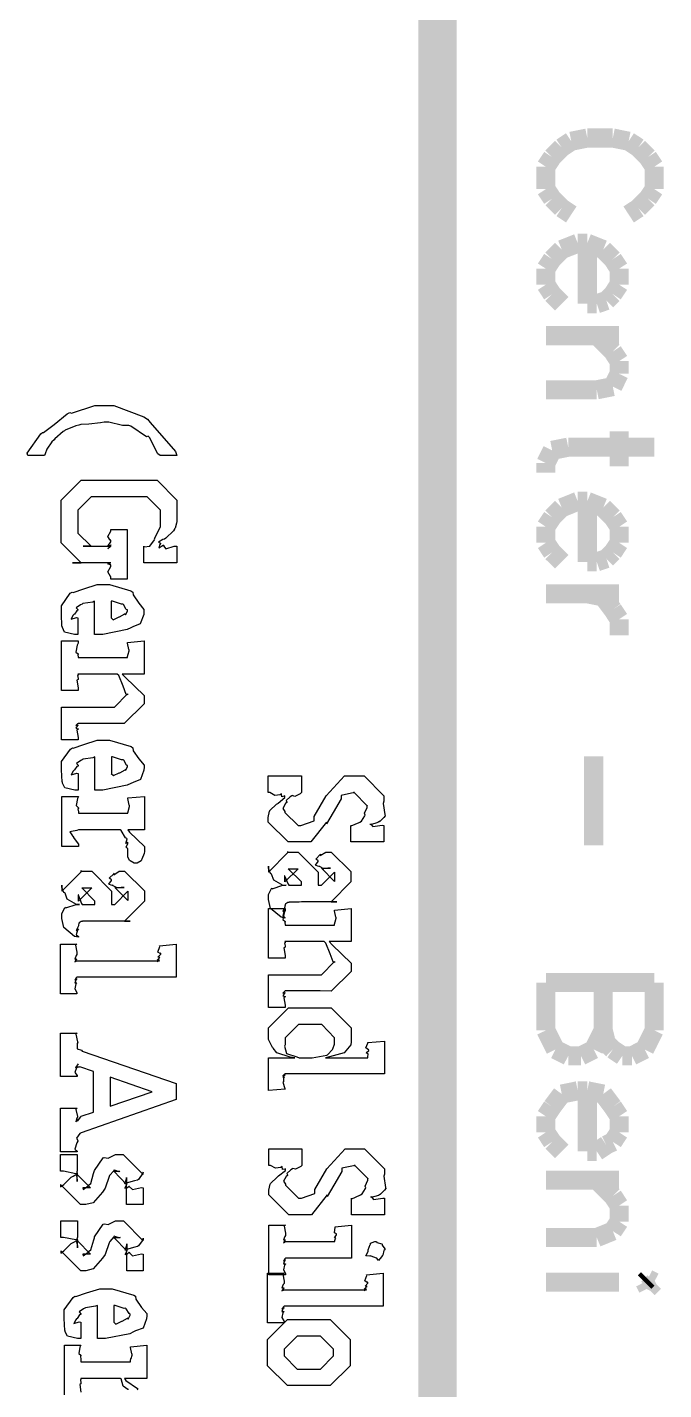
# Model space of a CAD drawing. Extents: x 0.1 to 11.6, y 0.3 to 16.2.
# Drawn here: x 1.147 to 1.48, y 1.59 to 2.303 of the extents above; entities that cross this region are included whole.
import ezdxf

# ---------------------------------------------------------------- set-up
doc = ezdxf.new("R2010")
doc.units = 0
doc.layers.get('0').update_dxf_attribs({"linetype": 'CONTINUOUS'})

msp = doc.modelspace()

# ---------------------------------------------------------------- linework, layer by layer
at = {"color": 0}
for points, const_width in [([(1.36165, 0.531685), (1.36165, 4.18001)], 0.02), ([(1.42665, 2.24001), (1.42165, 2.23497)], 0.01), ([(1.43164, 2.24333), (1.42665, 2.24001)], 0.01), ([(1.44, 2.24501), (1.43164, 2.24333)], 0.01), ([(1.45335, 2.24501), (1.44, 2.24501)], 0.01), ([(1.46164, 2.24333), (1.45335, 2.24501)], 0.01), ([(1.46669, 2.24001), (1.46164, 2.24333)], 0.01), ([(1.47168, 2.23497), (1.46669, 2.24001)], 0.01), ([(1.42165, 2.23497), (1.41835, 2.22999)], 0.01), ([(1.47499, 2.22999), (1.47168, 2.23497)], 0.01), ([(1.41835, 2.22999), (1.41835, 2.21832)], 0.01), ([(1.47499, 2.21832), (1.47499, 2.22999)], 0.01), ([(1.41835, 2.21832), (1.42165, 2.21332)], 0.01), ([(1.42165, 2.21332), (1.42665, 2.20833)], 0.01), ([(1.46669, 2.20833), (1.47168, 2.21332)], 0.01), ([(1.47168, 2.21332), (1.47499, 2.21832)], 0.01), ([(1.42665, 2.20833), (1.43164, 2.20503)], 0.01), ([(1.46164, 2.20503), (1.46669, 2.20833)], 0.01), ([(1.435, 2.19), (1.42665, 2.18668)], 0.01), ([(1.44, 2.19), (1.435, 2.19)], 0.01), ([(1.44, 2.19), (1.44, 2.15831)], 0.01), ([(1.44835, 2.18668), (1.44, 2.19)], 0.01), ([(1.42665, 2.18668), (1.42165, 2.18164)], 0.01), ([(1.45335, 2.18164), (1.44835, 2.18668)], 0.01), ([(1.42165, 2.18164), (1.41835, 2.17665)], 0.01), ([(1.41835, 2.17665), (1.41835, 2.16835)], 0.01), ([(1.45665, 2.17665), (1.45335, 2.18164)], 0.01), ([(1.45665, 2.16835), (1.45665, 2.17665)], 0.01), ([(1.41835, 2.16835), (1.42165, 2.16336)], 0.01), ([(1.42165, 2.16336), (1.42665, 2.15831)], 0.01), ([(1.44997, 2.16), (1.45335, 2.16336)], 0.01), ([(1.45335, 2.16336), (1.45665, 2.16835)], 0.01), ([(1.44, 2.15831), (1.44499, 2.15831)], 0.01), ([(1.44499, 2.15831), (1.44997, 2.16)], 0.01), ([(1.41835, 2.14165), (1.45665, 2.14165)], 0.01), ([(1.44499, 2.14165), (1.45335, 2.13336)], 0.01), ([(1.45335, 2.13336), (1.45665, 2.12831)], 0.01), ([(1.45665, 2.12831), (1.45665, 2.12169)], 0.01), ([(1.45665, 2.12169), (1.45335, 2.11501)], 0.01), ([(1.44499, 2.11333), (1.41835, 2.11333)], 0.01), ([(1.45335, 2.11501), (1.44499, 2.11333)], 0.01), ([(1.45665, 2.09169), (1.45665, 2.07335)], 0.01), ([(1.43001, 2.08333), (1.42165, 2.08165)], 0.01), ([(1.47499, 2.08333), (1.43001, 2.08333)], 0.01), ([(1.42165, 2.08165), (1.41835, 2.07497)], 0.01), ([(1.41835, 2.07497), (1.41835, 2.06999)], 0.01), ([(1.435, 2.05501), (1.42665, 2.05165)], 0.01), ([(1.44, 2.05501), (1.435, 2.05501)], 0.01), ([(1.44, 2.05501), (1.44, 2.02333)], 0.01), ([(1.44835, 2.05165), (1.44, 2.05501)], 0.01), ([(1.42665, 2.05165), (1.42165, 2.04665)], 0.01), ([(1.45335, 2.04665), (1.44835, 2.05165)], 0.01), ([(1.42165, 2.04665), (1.41835, 2.04167)], 0.01), ([(1.41835, 2.04167), (1.41835, 2.03331)], 0.01), ([(1.45665, 2.04167), (1.45335, 2.04665)], 0.01), ([(1.45665, 2.03331), (1.45665, 2.04167)], 0.01), ([(1.41835, 2.03331), (1.42165, 2.02832)], 0.01), ([(1.45335, 2.02832), (1.45665, 2.03331)], 0.01), ([(1.42165, 2.02832), (1.42665, 2.02333)], 0.01), ([(1.44997, 2.02501), (1.45335, 2.02832)], 0.01), ([(1.44, 2.02333), (1.44499, 2.02333)], 0.01), ([(1.44499, 2.02333), (1.44997, 2.02501)], 0.01), ([(1.41835, 2.00667), (1.45665, 2.00667)], 0.01), ([(1.44, 2.00667), (1.44835, 2.00499)], 0.01), ([(1.44835, 2.00499), (1.45335, 1.99832)], 0.01), ([(1.45335, 1.99832), (1.45665, 1.99333)], 0.01), ([(1.45665, 1.99333), (1.45665, 1.98497)], 0.01), ([(1.44336, 1.92165), (1.44336, 1.875)], 0.01), ([(1.41835, 1.80333), (1.47499, 1.80333)], 0.01), ([(1.41835, 1.77832), (1.41835, 1.80333)], 0.01), ([(1.44835, 1.80333), (1.44835, 1.77832)], 0.01), ([(1.47499, 1.80333), (1.47499, 1.77832)], 0.01), ([(1.42165, 1.77165), (1.41835, 1.77832)], 0.01), ([(1.44835, 1.77832), (1.44499, 1.77165)], 0.01), ([(1.44997, 1.77165), (1.44835, 1.77832)], 0.01), ([(1.47499, 1.77832), (1.47168, 1.77165)], 0.01), ([(1.42333, 1.76833), (1.42165, 1.77165)], 0.01), ([(1.44499, 1.77165), (1.44336, 1.76833)], 0.01), ([(1.45335, 1.76833), (1.44997, 1.77165)], 0.01), ([(1.47168, 1.77165), (1.47, 1.76833)], 0.01), ([(1.43001, 1.76497), (1.42333, 1.76833)], 0.01), ([(1.43668, 1.76497), (1.43001, 1.76497)], 0.01), ([(1.44336, 1.76833), (1.43668, 1.76497)], 0.01), ([(1.45833, 1.76497), (1.45335, 1.76833)], 0.01), ([(1.46332, 1.76497), (1.45833, 1.76497)], 0.01), ([(1.47, 1.76833), (1.46332, 1.76497)], 0.01), ([(1.42665, 1.74501), (1.42165, 1.73833)], 0.01), ([(1.435, 1.74669), (1.42665, 1.74501)], 0.01), ([(1.44, 1.74669), (1.435, 1.74669)], 0.01), ([(1.44, 1.74669), (1.44, 1.715)], 0.01), ([(1.44835, 1.74501), (1.44, 1.74669)], 0.01), ([(1.45335, 1.73833), (1.44835, 1.74501)], 0.01), ([(1.42165, 1.73833), (1.41835, 1.73335)], 0.01), ([(1.45665, 1.73335), (1.45335, 1.73833)], 0.01), ([(1.41835, 1.73335), (1.41835, 1.72499)], 0.01), ([(1.45665, 1.72499), (1.45665, 1.73335)], 0.01), ([(1.41835, 1.72499), (1.42165, 1.72)], 0.01), ([(1.42165, 1.72), (1.42665, 1.715)], 0.01), ([(1.44997, 1.71832), (1.45335, 1.72)], 0.01), ([(1.45335, 1.72), (1.45665, 1.72499)], 0.01), ([(1.44, 1.715), (1.44499, 1.715)], 0.01), ([(1.44499, 1.715), (1.44997, 1.71832)], 0.01), ([(1.41835, 1.69997), (1.45665, 1.69997)], 0.01), ([(1.44499, 1.69997), (1.45335, 1.69168)], 0.01), ([(1.45335, 1.69168), (1.45665, 1.68668)], 0.01), ([(1.45665, 1.68668), (1.45665, 1.67833)], 0.01), ([(1.45665, 1.67833), (1.45335, 1.67333)], 0.01), ([(1.44499, 1.66997), (1.41835, 1.66997)], 0.01), ([(1.45335, 1.67333), (1.44499, 1.66997)], 0.01), ([(1.47168, 1.64833), (1.47, 1.64665)], 0.01), ([(1.47499, 1.64665), (1.47168, 1.64833)], 0.01), ([(1.45665, 1.64665), (1.41835, 1.64665)], 0.01), ([(1.47, 1.64665), (1.47168, 1.64333)], 0.01), ([(1.47168, 1.64333), (1.47499, 1.64665)], 0.01)]:
    msp.add_lwpolyline(points, dxfattribs=dict(at, const_width=const_width))
for points in [[(1.15614, 2.07904), (1.14746, 2.07904), (1.14714, 2.08014), (1.1543, 2.09022), (1.15506, 2.09099), (1.15571, 2.09099), (1.16113, 2.09526), (1.16797, 2.10081), (1.16938, 2.1014), (1.17036, 2.10118), (1.18245, 2.10508), (1.18652, 2.10508), (1.19238, 2.10508), (1.20817, 2.09912), (1.20996, 2.09793), (1.21148, 2.09619), (1.22461, 2.081), (1.22537, 2.07904), (1.21669, 2.07904), (1.21544, 2.07992), (1.21105, 2.08838), (1.2104, 2.08903), (1.20942, 2.08871), (1.20123, 2.09435), (1.2002, 2.09467), (1.19699, 2.09467), (1.18978, 2.0964), (1.18739, 2.0964), (1.18544, 2.09597), (1.17931, 2.09543), (1.17513, 2.09517), (1.17415, 2.09489), (1.17258, 2.0944), (1.16699, 2.09218), (1.16656, 2.09185), (1.16591, 2.09153), (1.16157, 2.08763), (1.16113, 2.08708), (1.16005, 2.08604), (1.15733, 2.08236), (1.15652, 2.07986), (1.15614, 2.07904)], [(1.22542, 2.02289), (1.20806, 2.02289), (1.20806, 2.03157), (1.20828, 2.03125), (1.21126, 2.03162), (1.2136, 2.03489), (1.21392, 2.03526), (1.21376, 2.03564), (1.21674, 2.04172), (1.21674, 2.04372), (1.21674, 2.05046), (1.2098, 2.0574), (1.19591, 2.0574), (1.1805, 2.0574), (1.17356, 2.05046), (1.17356, 2.04047), (1.17356, 2.03831), (1.1805, 2.03157), (1.17638, 2.03157), (1.19092, 2.03157), (1.19054, 2.03125), (1.18934, 2.03022), (1.19092, 2.03174), (1.19092, 2.03222), (1.19059, 2.03196), (1.18934, 2.03157), (1.19092, 2.03385), (1.19092, 2.03461), (1.19043, 2.03467), (1.18934, 2.03662), (1.19092, 2.03939), (1.19092, 2.04025), (1.19938, 2.04025), (1.19938, 2.01421), (1.19092, 2.01421), (1.19092, 2.01574), (1.19059, 2.01574), (1.18934, 2.01817), (1.19092, 2.02094), (1.19092, 2.02181), (1.19054, 2.02181), (1.18934, 2.02235), (1.19092, 2.02289), (1.19092, 2.02289), (1.17074, 2.02289), (1.17529, 2.02289), (1.16488, 2.03331), (1.16488, 2.0396), (1.16488, 2.05567), (1.17529, 2.06608), (1.19417, 2.06608), (1.21501, 2.06608), (1.22542, 2.05567), (1.22542, 2.04438), (1.22515, 2.04357), (1.22445, 2.04096), (1.22418, 2.04058), (1.22412, 2.04047), (1.22363, 2.03956), (1.21956, 2.03581), (1.21891, 2.03526), (1.21804, 2.03499), (1.21571, 2.03358), (1.21674, 2.0331), (1.21674, 2.03288), (1.21642, 2.03244), (1.21587, 2.03076), (1.21815, 2.03211), (1.21848, 2.03201), (1.21832, 2.03179), (1.21956, 2.03011), (1.22396, 2.03157), (1.22542, 2.03157), (1.22542, 2.02289)], [(1.18235, 2.00276), (1.18137, 2.00233), (1.17622, 2.00151), (1.17584, 2.00125), (1.17502, 2.00092), (1.1728, 1.99935), (1.17367, 1.99837), (1.17367, 1.99799), (1.17301, 1.99778), (1.17182, 1.99599), (1.1715, 1.99582), (1.17106, 1.99528), (1.17008, 1.99332), (1.17291, 1.99419), (1.17367, 1.99408), (1.17367, 1.9854), (1.17193, 1.9854), (1.16667, 1.9866), (1.16553, 1.98899), (1.16542, 1.98953), (1.16531, 1.98964), (1.16498, 1.99593), (1.16498, 1.99799), (1.16498, 2.00037), (1.16965, 2.00689), (1.17063, 2.00754), (1.17112, 2.00738), (1.17665, 2.00928), (1.18365, 2.01144), (1.18603, 2.01144), (1.1901, 2.01144), (1.20133, 2.00819), (1.20231, 2.00754), (1.20247, 2.00601), (1.20546, 2.00174), (1.20817, 1.99849), (1.20817, 1.99733), (1.20806, 1.99576), (1.20622, 1.99094), (1.20237, 1.98942), (1.20123, 1.98888), (1.19933, 1.9879), (1.18658, 1.9854), (1.18235, 1.9854), (1.18235, 2.00276)], [(1.19103, 2.00276), (1.19103, 1.99408), (1.19097, 1.99403), (1.19206, 1.99306), (1.19515, 1.99451), (1.19537, 1.99451), (1.19537, 1.99451), (1.19819, 1.9961), (1.19841, 1.99625), (1.19835, 1.99615), (1.19846, 1.99565), (1.19949, 1.99761), (1.19949, 1.99821), (1.19889, 1.99849), (1.19748, 2.00103), (1.1971, 2.00125), (1.19634, 2.00119), (1.19168, 2.00276), (1.19103, 2.00276)], [(1.19672, 1.96468), (1.1983, 1.963), (1.20823, 1.95339), (1.20823, 1.95014), (1.20823, 1.94906), (1.19781, 1.93886), (1.19217, 1.93886), (1.17372, 1.93886), (1.17339, 1.93864), (1.17258, 1.93778), (1.17372, 1.93799), (1.17372, 1.93799), (1.17334, 1.93772), (1.17258, 1.93636), (1.17372, 1.93599), (1.17372, 1.93582), (1.17301, 1.93528), (1.17372, 1.93147), (1.17372, 1.93018), (1.16504, 1.93018), (1.16504, 1.94732), (1.17372, 1.94732), (1.18956, 1.94732), (1.19282, 1.94732), (1.19954, 1.95426), (1.19954, 1.95383), (1.19895, 1.95404), (1.19732, 1.95828), (1.19499, 1.96382), (1.19412, 1.96468), (1.17372, 1.96468), (1.17361, 1.96468), (1.17372, 1.96419), (1.17372, 1.96403), (1.17345, 1.96386), (1.17372, 1.9624), (1.17372, 1.96186), (1.17307, 1.96147), (1.17372, 1.9574), (1.17372, 1.956), (1.16504, 1.956), (1.16504, 1.98204), (1.17372, 1.98204), (1.17372, 1.98074), (1.17318, 1.97976), (1.17258, 1.97618), (1.17372, 1.97521), (1.17372, 1.97487), (1.17356, 1.97482), (1.17372, 1.97336), (1.17372, 1.97336), (1.19954, 1.97336), (1.19954, 1.97336), (1.19954, 1.97368), (1.19954, 1.97379), (1.19954, 1.97379), (1.19987, 1.97499), (1.19998, 1.9751), (1.19998, 1.9751), (1.20041, 1.97689), (1.20041, 1.97749), (1.2003, 1.97749), (1.19965, 1.98085), (1.19954, 1.98117), (1.20823, 1.98204), (1.20823, 1.96707), (1.20823, 1.96468), (1.19672, 1.96468)], [(1.18245, 1.92133), (1.18148, 1.9209), (1.17632, 1.92008), (1.17594, 1.91981), (1.17513, 1.91949), (1.17291, 1.91792), (1.17377, 1.91693), (1.17377, 1.91656), (1.17312, 1.91633), (1.17193, 1.91456), (1.1716, 1.91439), (1.17117, 1.91385), (1.17019, 1.91189), (1.17301, 1.91276), (1.17377, 1.91265), (1.17377, 1.90397), (1.17204, 1.90397), (1.16677, 1.90517), (1.16564, 1.90756), (1.16553, 1.9081), (1.16542, 1.90821), (1.16509, 1.9145), (1.16509, 1.91656), (1.16509, 1.91894), (1.16976, 1.92546), (1.17074, 1.92611), (1.17122, 1.92594), (1.17676, 1.92785), (1.18376, 1.93001), (1.18614, 1.93001), (1.19021, 1.93001), (1.20144, 1.92675), (1.20242, 1.92611), (1.20258, 1.92458), (1.20557, 1.92031), (1.20828, 1.91704), (1.20828, 1.9159), (1.20817, 1.91433), (1.20633, 1.9095), (1.20247, 1.90799), (1.20133, 1.90744), (1.19944, 1.90647), (1.18669, 1.90397), (1.18245, 1.90397), (1.18245, 1.92133)], [(1.19113, 1.92133), (1.19113, 1.91265), (1.19108, 1.9126), (1.19217, 1.91162), (1.19526, 1.91308), (1.19548, 1.91308), (1.19548, 1.91308), (1.1983, 1.91465), (1.19851, 1.91482), (1.19846, 1.91471), (1.19857, 1.91422), (1.1996, 1.91618), (1.1996, 1.91678), (1.199, 1.91704), (1.19759, 1.9196), (1.19721, 1.91981), (1.19645, 1.91976), (1.19179, 1.92133), (1.19113, 1.92133)], [(1.33366, 1.87685), (1.3163, 1.87685), (1.3163, 1.88553), (1.31646, 1.88525), (1.32075, 1.88704), (1.32107, 1.88726), (1.32107, 1.88726), (1.32194, 1.88775), (1.32373, 1.89057), (1.32389, 1.89094), (1.32389, 1.89094), (1.32351, 1.89182), (1.32498, 1.8949), (1.32498, 1.89594), (1.32498, 1.89572), (1.31803, 1.90267), (1.31782, 1.90267), (1.31825, 1.90267), (1.31131, 1.90115), (1.31131, 1.89942), (1.30718, 1.89225), (1.30371, 1.88639), (1.30371, 1.88726), (1.29546, 1.87685), (1.28917, 1.87685), (1.28353, 1.87685), (1.27311, 1.88726), (1.27311, 1.88965), (1.27311, 1.88965), (1.27382, 1.8929), (1.27398, 1.89312), (1.27398, 1.89324), (1.27751, 1.89654), (1.2781, 1.89703), (1.27827, 1.89714), (1.28179, 1.90001), (1.28179, 1.90093), (1.28147, 1.90071), (1.28022, 1.9005), (1.28017, 1.90201), (1.28006, 1.90201), (1.27946, 1.90153), (1.27658, 1.90121), (1.27398, 1.90267), (1.27311, 1.90267), (1.27311, 1.91135), (1.29047, 1.91135), (1.29047, 1.90267), (1.28988, 1.90201), (1.28711, 1.90067), (1.2857, 1.9011), (1.28548, 1.90093), (1.28467, 1.90039), (1.2825, 1.89849), (1.28293, 1.89768), (1.28288, 1.89746), (1.28217, 1.89692), (1.28082, 1.89436), (1.28179, 1.89279), (1.28179, 1.89225), (1.28874, 1.88553), (1.28939, 1.88553), (1.29026, 1.88553), (1.2972, 1.88792), (1.2972, 1.89008), (1.30349, 1.90093), (1.31304, 1.91135), (1.31825, 1.91135), (1.32324, 1.91135), (1.33366, 1.90093), (1.33366, 1.89811), (1.33323, 1.89703), (1.3342, 1.89117), (1.33431, 1.89051), (1.33366, 1.88969), (1.33143, 1.88738), (1.33149, 1.88769), (1.33149, 1.88769), (1.33046, 1.88699), (1.32666, 1.88579), (1.32671, 1.88639), (1.32671, 1.88639), (1.32666, 1.88633), (1.3278, 1.88487), (1.33279, 1.88558), (1.33366, 1.88553), (1.33366, 1.87685)], [(1.20839, 1.88319), (1.19971, 1.88319), (1.20057, 1.88189), (1.20839, 1.8744), (1.20839, 1.8719), (1.20823, 1.87082), (1.20708, 1.86789), (1.20687, 1.86757), (1.20665, 1.86703), (1.20454, 1.86583), (1.20383, 1.86583), (1.20313, 1.86578), (1.20101, 1.86692), (1.20079, 1.86712), (1.20057, 1.86712), (1.19971, 1.86908), (1.19971, 1.86974), (1.19971, 1.86974), (1.19971, 1.8725), (1.19971, 1.87343), (1.19965, 1.87343), (1.19884, 1.87418), (1.19971, 1.87608), (1.19971, 1.87668), (1.19954, 1.87651), (1.19873, 1.87608), (1.19933, 1.87847), (1.19927, 1.87864), (1.19857, 1.87896), (1.19618, 1.88281), (1.1958, 1.88319), (1.17388, 1.88319), (1.17301, 1.88292), (1.17025, 1.88232), (1.16965, 1.88222), (1.16954, 1.88211), (1.16949, 1.88211), (1.17084, 1.88004), (1.17128, 1.87972), (1.17117, 1.87928), (1.17388, 1.87571), (1.17388, 1.87451), (1.1652, 1.87451), (1.1652, 1.90056), (1.17388, 1.90056), (1.17334, 1.89953), (1.17274, 1.89583), (1.17388, 1.89469), (1.17388, 1.89426), (1.17361, 1.89415), (1.17388, 1.89262), (1.17388, 1.89208), (1.17388, 1.89208), (1.17388, 1.89187), (1.17388, 1.89187), (1.19971, 1.89187), (1.19971, 1.89187), (1.19971, 1.89203), (1.19971, 1.89208), (1.19971, 1.89208), (1.20003, 1.89328), (1.20014, 1.89339), (1.20014, 1.89339), (1.20057, 1.89535), (1.20057, 1.896), (1.20041, 1.896), (1.19982, 1.89957), (1.19971, 1.8999), (1.20839, 1.90056), (1.20839, 1.88558), (1.20839, 1.88319)], [(1.28255, 1.85417), (1.28093, 1.85411), (1.27604, 1.85682), (1.2749, 1.86003), (1.27474, 1.86025), (1.27436, 1.86035), (1.27322, 1.86322), (1.27322, 1.86415), (1.27322, 1.86111), (1.28364, 1.87153), (1.28299, 1.87153), (1.28885, 1.87153), (1.29926, 1.86111), (1.29926, 1.85417), (1.30035, 1.85417), (1.301, 1.85417), (1.30773, 1.86111), (1.30773, 1.85915), (1.30773, 1.85611), (1.301, 1.86307), (1.30577, 1.86307), (1.30425, 1.86307), (1.3023, 1.86285), (1.30219, 1.86279), (1.30002, 1.86393), (1.29991, 1.86415), (1.29943, 1.86404), (1.2978, 1.86469), (1.29926, 1.8666), (1.29926, 1.86719), (1.29905, 1.86712), (1.29801, 1.86783), (1.30035, 1.87022), (1.30056, 1.87044), (1.30046, 1.87033), (1.3004, 1.86968), (1.30328, 1.87153), (1.30425, 1.87153), (1.30599, 1.87153), (1.31641, 1.86133), (1.31641, 1.85786), (1.31641, 1.8559), (1.30599, 1.84549), (1.30903, 1.84549), (1.3036, 1.84549), (1.29058, 1.84549), (1.28939, 1.84538), (1.28407, 1.84532), (1.28385, 1.84526), (1.28342, 1.84521), (1.28239, 1.84451), (1.28233, 1.8444), (1.28217, 1.8444), (1.2819, 1.84326), (1.2819, 1.84289), (1.28158, 1.84233), (1.28076, 1.8405), (1.2819, 1.84136), (1.2819, 1.84136), (1.28147, 1.84071), (1.28076, 1.83822), (1.2819, 1.83735), (1.2819, 1.83703), (1.27984, 1.83746), (1.27431, 1.84201), (1.27322, 1.84674), (1.27322, 1.84831), (1.27322, 1.84939), (1.27485, 1.85243), (1.27517, 1.85265), (1.27528, 1.85238), (1.28071, 1.85417), (1.28255, 1.85417)], [(1.17453, 1.84418), (1.17291, 1.84412), (1.16802, 1.84685), (1.16688, 1.85004), (1.16672, 1.85026), (1.16634, 1.85038), (1.1652, 1.85325), (1.1652, 1.85417), (1.1652, 1.85113), (1.17562, 1.86154), (1.17497, 1.86154), (1.18083, 1.86154), (1.19124, 1.85113), (1.19124, 1.84418), (1.19233, 1.84418), (1.19298, 1.84418), (1.19971, 1.85113), (1.19971, 1.84918), (1.19971, 1.84614), (1.19298, 1.85308), (1.19775, 1.85308), (1.19623, 1.85308), (1.19428, 1.85286), (1.19417, 1.85281), (1.192, 1.85394), (1.19189, 1.85417), (1.19141, 1.85406), (1.18978, 1.85471), (1.19124, 1.85661), (1.19124, 1.85721), (1.19103, 1.85715), (1.19, 1.85786), (1.19233, 1.86025), (1.19255, 1.86046), (1.19244, 1.86035), (1.19238, 1.85969), (1.19526, 1.86154), (1.19623, 1.86154), (1.19797, 1.86154), (1.20839, 1.85135), (1.20839, 1.84787), (1.20839, 1.84592), (1.19797, 1.8355), (1.20101, 1.8355), (1.19558, 1.8355), (1.18256, 1.8355), (1.18137, 1.83539), (1.17605, 1.83535), (1.17584, 1.83529), (1.1754, 1.83524), (1.17437, 1.83453), (1.17432, 1.83442), (1.17415, 1.83442), (1.17388, 1.83328), (1.17388, 1.8329), (1.17356, 1.83236), (1.17274, 1.83051), (1.17388, 1.83137), (1.17388, 1.83137), (1.17345, 1.83074), (1.17274, 1.82824), (1.17388, 1.82736), (1.17388, 1.82704), (1.17182, 1.82747), (1.16629, 1.83203), (1.1652, 1.83675), (1.1652, 1.83832), (1.1652, 1.83942), (1.16683, 1.84244), (1.16716, 1.84267), (1.16726, 1.84239), (1.17269, 1.84418), (1.17453, 1.84418)], [(1.28385, 1.85417), (1.29058, 1.85417), (1.29058, 1.8559), (1.28364, 1.86285), (1.28516, 1.86285), (1.28885, 1.86285), (1.2819, 1.8559), (1.2819, 1.85915), (1.28174, 1.8591), (1.28353, 1.85471), (1.28385, 1.85417)], [(1.17584, 1.84418), (1.18256, 1.84418), (1.18256, 1.84592), (1.17562, 1.85286), (1.17714, 1.85286), (1.18083, 1.85286), (1.17388, 1.84592), (1.17388, 1.84918), (1.17372, 1.84912), (1.17551, 1.84472), (1.17584, 1.84418)], [(1.30496, 1.82471), (1.30653, 1.82303), (1.31646, 1.81342), (1.31646, 1.81017), (1.31646, 1.80908), (1.30604, 1.79887), (1.3004, 1.79889), (1.28196, 1.79889), (1.28163, 1.79867), (1.28082, 1.79779), (1.28196, 1.79801), (1.28196, 1.79801), (1.28158, 1.79774), (1.28082, 1.79639), (1.28196, 1.79601), (1.28196, 1.79585), (1.28125, 1.79531), (1.28196, 1.7915), (1.28196, 1.79021), (1.27327, 1.79021), (1.27327, 1.80735), (1.28196, 1.80735), (1.2978, 1.80735), (1.30105, 1.80735), (1.30778, 1.81429), (1.30778, 1.81386), (1.30718, 1.81407), (1.30556, 1.81831), (1.30322, 1.82383), (1.30235, 1.82471), (1.28196, 1.82471), (1.28185, 1.82471), (1.28196, 1.82422), (1.28196, 1.82406), (1.28168, 1.82389), (1.28196, 1.82243), (1.28196, 1.82189), (1.2813, 1.8215), (1.28196, 1.81743), (1.28196, 1.81603), (1.27327, 1.81603), (1.27327, 1.84207), (1.28196, 1.84207), (1.28196, 1.84076), (1.28141, 1.83979), (1.28082, 1.83621), (1.28196, 1.83524), (1.28196, 1.8349), (1.28179, 1.83485), (1.28196, 1.83339), (1.28196, 1.83339), (1.30778, 1.83339), (1.30778, 1.83339), (1.30778, 1.83371), (1.30778, 1.83382), (1.30778, 1.83382), (1.30811, 1.83501), (1.30821, 1.83512), (1.30821, 1.83512), (1.30865, 1.83692), (1.30865, 1.83751), (1.30854, 1.83751), (1.30789, 1.84088), (1.30778, 1.84119), (1.31646, 1.84207), (1.31646, 1.8271), (1.31646, 1.82471), (1.30496, 1.82471)], [(1.22499, 1.80604), (1.17312, 1.80604), (1.1728, 1.80572), (1.17198, 1.80458), (1.17312, 1.80539), (1.17312, 1.80539), (1.17274, 1.80496), (1.17198, 1.80322), (1.17312, 1.80322), (1.17312, 1.80322), (1.17258, 1.80263), (1.17198, 1.80007), (1.17312, 1.79807), (1.17312, 1.79736), (1.16444, 1.79736), (1.16444, 1.8234), (1.17312, 1.8234), (1.17242, 1.82281), (1.17312, 1.81922), (1.17312, 1.81799), (1.17269, 1.81749), (1.17198, 1.8156), (1.17312, 1.8156), (1.17312, 1.8156), (1.1728, 1.81532), (1.17198, 1.81418), (1.17312, 1.81472), (1.17312, 1.81472), (1.21631, 1.81472), (1.21598, 1.81461), (1.21501, 1.81424), (1.21631, 1.81494), (1.21631, 1.81515), (1.21604, 1.81506), (1.21506, 1.81506), (1.21647, 1.81635), (1.21652, 1.81646), (1.21631, 1.8164), (1.21549, 1.81657), (1.21696, 1.81814), (1.21696, 1.81864), (1.21669, 1.81853), (1.21539, 1.81928), (1.21642, 1.82215), (1.21631, 1.82254), (1.22499, 1.8234), (1.22499, 1.80843), (1.22499, 1.80604)], [(1.287, 1.764), (1.28461, 1.76432), (1.27772, 1.76654), (1.27582, 1.76899), (1.2755, 1.76942), (1.27534, 1.76942), (1.27333, 1.77349), (1.27333, 1.77485), (1.27333, 1.77962), (1.28375, 1.79004), (1.29329, 1.79004), (1.3061, 1.79004), (1.31652, 1.77962), (1.31652, 1.77225), (1.31635, 1.77078), (1.31293, 1.7665), (1.30528, 1.76454), (1.30306, 1.764), (1.3252, 1.764), (1.3252, 1.764), (1.3252, 1.76432), (1.3252, 1.76443), (1.3252, 1.76443), (1.32536, 1.76579), (1.32541, 1.76594), (1.3252, 1.76594), (1.32438, 1.7665), (1.32585, 1.76774), (1.32585, 1.76813), (1.32552, 1.76807), (1.32427, 1.76915), (1.3253, 1.77165), (1.3252, 1.77203), (1.33388, 1.77268), (1.33388, 1.75792), (1.33388, 1.75553), (1.28201, 1.75553), (1.28168, 1.75532), (1.28087, 1.75456), (1.28201, 1.7551), (1.28201, 1.7551), (1.28163, 1.75483), (1.28076, 1.75375), (1.28158, 1.75379), (1.28158, 1.75379), (1.2812, 1.75353), (1.28114, 1.75196), (1.28114, 1.75142), (1.28082, 1.75119), (1.28185, 1.74794), (1.28201, 1.7475), (1.27333, 1.74685), (1.27333, 1.76161), (1.27333, 1.764), (1.287, 1.764)], [(1.18186, 1.73557), (1.18186, 1.75683), (1.1747, 1.75922), (1.17432, 1.75906), (1.17285, 1.75911), (1.17383, 1.76074), (1.17383, 1.76074), (1.17345, 1.76031), (1.17242, 1.75896), (1.17339, 1.75944), (1.17339, 1.75944), (1.17291, 1.75879), (1.17209, 1.75618), (1.17318, 1.75472), (1.17318, 1.75424), (1.1645, 1.75424), (1.1645, 1.77681), (1.17318, 1.77681), (1.17263, 1.77636), (1.1735, 1.77225), (1.17361, 1.77203), (1.17318, 1.77138), (1.17318, 1.76867), (1.17546, 1.7679), (1.17578, 1.76747), (1.22504, 1.75054), (1.22504, 1.74208), (1.17535, 1.72472), (1.17459, 1.72429), (1.17285, 1.722), (1.17367, 1.72071), (1.17361, 1.72037), (1.17307, 1.71946), (1.17209, 1.71625), (1.17318, 1.71511), (1.17318, 1.71474), (1.1645, 1.71474), (1.1645, 1.73753), (1.17318, 1.73753), (1.17263, 1.73699), (1.17334, 1.73318), (1.17339, 1.73296), (1.17307, 1.73242), (1.17253, 1.73053), (1.17367, 1.73167), (1.17404, 1.73167), (1.17383, 1.7315), (1.17334, 1.73079), (1.17518, 1.73313), (1.17535, 1.7334), (1.18186, 1.73557)], [(1.28939, 1.764), (1.2959, 1.764), (1.29622, 1.76394), (1.30382, 1.76535), (1.30415, 1.76551), (1.30415, 1.76551), (1.3068, 1.76824), (1.30697, 1.76856), (1.30697, 1.76856), (1.30783, 1.77115), (1.30783, 1.77203), (1.30783, 1.77442), (1.30111, 1.78136), (1.29546, 1.78136), (1.28895, 1.78136), (1.28201, 1.77442), (1.28201, 1.77072), (1.28158, 1.76997), (1.28272, 1.76628), (1.28814, 1.76454), (1.28939, 1.764)], [(1.19054, 1.73861), (1.21246, 1.74621), (1.19054, 1.75381), (1.19054, 1.73861)], [(1.20779, 1.68728), (1.19911, 1.68728), (1.19911, 1.69596), (1.199, 1.69586), (1.19824, 1.69569), (1.19911, 1.69754), (1.19911, 1.69814), (1.199, 1.69803), (1.19824, 1.69808), (1.19911, 1.70057), (1.19911, 1.70139), (1.19911, 1.69769), (1.19238, 1.70464), (1.19564, 1.70464), (1.1952, 1.70437), (1.19282, 1.70518), (1.1926, 1.70529), (1.19233, 1.70492), (1.19021, 1.70247), (1.19, 1.70182), (1.18782, 1.69575), (1.18647, 1.69374), (1.18164, 1.68815), (1.17779, 1.68728), (1.17654, 1.68728), (1.17502, 1.68728), (1.16461, 1.69769), (1.16461, 1.6964), (1.16461, 1.6964), (1.16623, 1.69769), (1.17003, 1.7015), (1.17112, 1.70204), (1.17112, 1.70204), (1.17329, 1.70318), (1.17329, 1.70356), (1.17253, 1.70335), (1.16602, 1.70458), (1.16461, 1.70464), (1.16461, 1.71332), (1.17329, 1.71332), (1.17329, 1.70464), (1.17307, 1.70454), (1.17329, 1.70318), (1.17329, 1.70269), (1.17285, 1.70242), (1.17329, 1.70003), (1.17329, 1.69922), (1.17329, 1.7029), (1.18023, 1.69596), (1.17632, 1.69596), (1.17622, 1.69586), (1.17638, 1.69499), (1.17893, 1.69706), (1.17914, 1.69726), (1.17914, 1.69726), (1.18034, 1.69819), (1.18186, 1.70346), (1.18218, 1.70443), (1.18224, 1.70503), (1.18685, 1.71158), (1.18739, 1.71181), (1.18739, 1.71181), (1.18945, 1.71143), (1.19325, 1.71332), (1.19455, 1.71332), (1.19737, 1.71332), (1.20779, 1.7029), (1.20779, 1.70421), (1.20763, 1.70356), (1.20524, 1.70031), (1.20475, 1.69987), (1.20329, 1.69965), (1.19895, 1.69835), (1.19911, 1.69769), (1.19911, 1.69749), (1.19889, 1.6971), (1.19862, 1.69564), (1.20036, 1.69689), (1.20063, 1.69683), (1.20052, 1.69661), (1.2022, 1.69504), (1.20687, 1.69607), (1.20779, 1.69596), (1.20779, 1.68728)], [(1.33398, 1.68186), (1.31662, 1.68186), (1.31662, 1.69054), (1.31679, 1.69026), (1.32107, 1.69206), (1.3214, 1.69228), (1.3214, 1.69228), (1.32227, 1.69276), (1.32406, 1.69558), (1.32422, 1.69596), (1.32422, 1.69596), (1.32384, 1.69683), (1.3253, 1.69992), (1.3253, 1.70096), (1.3253, 1.70074), (1.31836, 1.70768), (1.31814, 1.70768), (1.31858, 1.70768), (1.31163, 1.70617), (1.31163, 1.70443), (1.30751, 1.69726), (1.30404, 1.6914), (1.30404, 1.69228), (1.29579, 1.68186), (1.2895, 1.68186), (1.28385, 1.68186), (1.27344, 1.69228), (1.27344, 1.69467), (1.27344, 1.69467), (1.27414, 1.69792), (1.27431, 1.69814), (1.27431, 1.69824), (1.27783, 1.70156), (1.27843, 1.70204), (1.27859, 1.70215), (1.28212, 1.70503), (1.28212, 1.70594), (1.28179, 1.70572), (1.28054, 1.70551), (1.28049, 1.70703), (1.28038, 1.70703), (1.27978, 1.70654), (1.27691, 1.70622), (1.27431, 1.70768), (1.27344, 1.70768), (1.27344, 1.71636), (1.2908, 1.71636), (1.2908, 1.70768), (1.2902, 1.70703), (1.28743, 1.70567), (1.28603, 1.70611), (1.28581, 1.70594), (1.28499, 1.7054), (1.28282, 1.7035), (1.28326, 1.70269), (1.2832, 1.70247), (1.2825, 1.70193), (1.28114, 1.69938), (1.28212, 1.69781), (1.28212, 1.69726), (1.28906, 1.69054), (1.28971, 1.69054), (1.29058, 1.69054), (1.29753, 1.69293), (1.29753, 1.6951), (1.30382, 1.70594), (1.31337, 1.71636), (1.31858, 1.71636), (1.32357, 1.71636), (1.33398, 1.70594), (1.33398, 1.70313), (1.33355, 1.70204), (1.33453, 1.69618), (1.33463, 1.69553), (1.33398, 1.69471), (1.33176, 1.69239), (1.33181, 1.69271), (1.33181, 1.69271), (1.33078, 1.692), (1.32699, 1.69081), (1.32704, 1.6914), (1.32704, 1.6914), (1.32699, 1.69135), (1.32813, 1.68989), (1.33312, 1.6906), (1.33398, 1.69054), (1.33398, 1.68186)], [(1.20784, 1.65261), (1.19916, 1.65261), (1.19916, 1.66129), (1.19906, 1.66118), (1.1983, 1.66103), (1.19916, 1.66287), (1.19916, 1.66347), (1.19906, 1.66336), (1.1983, 1.66342), (1.19916, 1.6659), (1.19916, 1.66672), (1.19916, 1.66303), (1.19244, 1.66997), (1.19569, 1.66997), (1.19526, 1.66971), (1.19287, 1.67051), (1.19265, 1.67063), (1.19238, 1.67025), (1.19027, 1.66781), (1.19005, 1.66715), (1.18788, 1.66108), (1.18652, 1.65907), (1.18169, 1.65349), (1.17784, 1.65261), (1.17659, 1.65261), (1.17508, 1.65261), (1.16466, 1.66303), (1.16466, 1.66172), (1.16466, 1.66172), (1.16629, 1.66303), (1.17008, 1.66683), (1.17117, 1.66738), (1.17117, 1.66738), (1.17334, 1.66851), (1.17334, 1.66889), (1.17258, 1.66868), (1.16607, 1.66992), (1.16466, 1.66997), (1.16466, 1.67865), (1.17334, 1.67865), (1.17334, 1.66997), (1.17312, 1.66986), (1.17334, 1.66851), (1.17334, 1.66803), (1.17291, 1.66775), (1.17334, 1.66536), (1.17334, 1.66456), (1.17334, 1.66824), (1.18028, 1.66129), (1.17638, 1.66129), (1.17627, 1.66118), (1.17643, 1.66032), (1.17898, 1.66238), (1.1792, 1.6626), (1.1792, 1.6626), (1.18039, 1.66351), (1.18191, 1.66878), (1.18224, 1.66976), (1.18229, 1.67036), (1.1869, 1.67692), (1.18745, 1.67714), (1.18745, 1.67714), (1.18951, 1.67675), (1.19331, 1.67865), (1.19461, 1.67865), (1.19743, 1.67865), (1.20784, 1.66824), (1.20784, 1.66954), (1.20768, 1.66889), (1.20529, 1.66564), (1.20481, 1.66519), (1.20334, 1.66499), (1.199, 1.66368), (1.19916, 1.66303), (1.19916, 1.66282), (1.19895, 1.66243), (1.19868, 1.66097), (1.20041, 1.66222), (1.20068, 1.66217), (1.20057, 1.66194), (1.20226, 1.66037), (1.20692, 1.6614), (1.20784, 1.66129), (1.20784, 1.65261)], [(1.31673, 1.65913), (1.28223, 1.65913), (1.2819, 1.65881), (1.28109, 1.65767), (1.28223, 1.65847), (1.28223, 1.65847), (1.28185, 1.65804), (1.28109, 1.65625), (1.28223, 1.65614), (1.28223, 1.65608), (1.28174, 1.65554), (1.28109, 1.65304), (1.28223, 1.6511), (1.28223, 1.65044), (1.27355, 1.65044), (1.27355, 1.67649), (1.28223, 1.67649), (1.28152, 1.67589), (1.28223, 1.67231), (1.28223, 1.67106), (1.28179, 1.67057), (1.28109, 1.66868), (1.28223, 1.66867), (1.28223, 1.66867), (1.2819, 1.6684), (1.28109, 1.66726), (1.28223, 1.66781), (1.28223, 1.66781), (1.30805, 1.66781), (1.30805, 1.66781), (1.30805, 1.66829), (1.30805, 1.66846), (1.30805, 1.66846), (1.30838, 1.66943), (1.30848, 1.66954), (1.30843, 1.66954), (1.30789, 1.66976), (1.30892, 1.67139), (1.30892, 1.67193), (1.30881, 1.67188), (1.30773, 1.67247), (1.30816, 1.67529), (1.30805, 1.67561), (1.31673, 1.67649), (1.31673, 1.66151), (1.31673, 1.65913)], [(1.33409, 1.66346), (1.33366, 1.66314), (1.33301, 1.66064), (1.33279, 1.66043), (1.33247, 1.65978), (1.33089, 1.65799), (1.33002, 1.65913), (1.32975, 1.65913), (1.32975, 1.65913), (1.32693, 1.66021), (1.32671, 1.66043), (1.32628, 1.66015), (1.32427, 1.66043), (1.32541, 1.66271), (1.32541, 1.66347), (1.32541, 1.66347), (1.3265, 1.66629), (1.32671, 1.6665), (1.32671, 1.6665), (1.32666, 1.66699), (1.32894, 1.66781), (1.32975, 1.66781), (1.32997, 1.66738), (1.33257, 1.66672), (1.33279, 1.6665), (1.33268, 1.66596), (1.33409, 1.66411), (1.33409, 1.66346)], [(1.33328, 1.634), (1.28141, 1.634), (1.28109, 1.63368), (1.28027, 1.63254), (1.28141, 1.63336), (1.28141, 1.63336), (1.28103, 1.63292), (1.28027, 1.63118), (1.28141, 1.63118), (1.28141, 1.63118), (1.28087, 1.63058), (1.28027, 1.62804), (1.28141, 1.62603), (1.28141, 1.62532), (1.27273, 1.62532), (1.27273, 1.65136), (1.28141, 1.65136), (1.28071, 1.65076), (1.28141, 1.64719), (1.28141, 1.64594), (1.28098, 1.64546), (1.28027, 1.64356), (1.28141, 1.64356), (1.28141, 1.64356), (1.28109, 1.64328), (1.28027, 1.64214), (1.28141, 1.64268), (1.28141, 1.64268), (1.3246, 1.64268), (1.32427, 1.64258), (1.3233, 1.64219), (1.3246, 1.6429), (1.3246, 1.64313), (1.32433, 1.64301), (1.32335, 1.64301), (1.32476, 1.64432), (1.32482, 1.64442), (1.3246, 1.64437), (1.32378, 1.64453), (1.32525, 1.64611), (1.32525, 1.6466), (1.32498, 1.64649), (1.32368, 1.64725), (1.32471, 1.65012), (1.3246, 1.6505), (1.33328, 1.65136), (1.33328, 1.63639), (1.33328, 1.634)], [(1.18381, 1.63444), (1.18283, 1.634), (1.17768, 1.63319), (1.1773, 1.63292), (1.17649, 1.6326), (1.17426, 1.63103), (1.17513, 1.63004), (1.17513, 1.62967), (1.17448, 1.62944), (1.17329, 1.62765), (1.17296, 1.6275), (1.17253, 1.62696), (1.17155, 1.625), (1.17437, 1.62588), (1.17513, 1.62576), (1.17513, 1.61708), (1.17339, 1.61708), (1.16813, 1.61828), (1.16699, 1.62065), (1.16688, 1.62121), (1.16677, 1.62131), (1.16645, 1.6276), (1.16645, 1.62967), (1.16645, 1.63206), (1.17112, 1.63857), (1.17209, 1.63921), (1.17258, 1.63906), (1.17811, 1.64094), (1.18511, 1.64313), (1.1875, 1.64313), (1.19157, 1.64313), (1.2028, 1.63986), (1.20378, 1.63921), (1.20394, 1.63769), (1.20692, 1.6334), (1.20964, 1.63015), (1.20964, 1.62901), (1.20953, 1.62744), (1.20768, 1.62261), (1.20383, 1.6211), (1.20269, 1.62056), (1.20079, 1.61957), (1.18804, 1.61708), (1.18381, 1.61708), (1.18381, 1.63444)], [(1.19249, 1.63444), (1.19249, 1.62576), (1.19244, 1.62571), (1.19352, 1.62472), (1.19662, 1.62619), (1.19683, 1.62619), (1.19683, 1.62619), (1.19965, 1.62776), (1.19987, 1.62793), (1.19982, 1.62782), (1.19992, 1.62733), (1.20096, 1.62929), (1.20096, 1.62989), (1.20036, 1.63015), (1.19895, 1.63271), (1.19857, 1.63292), (1.19781, 1.63286), (1.19314, 1.63444), (1.19249, 1.63444)], [(1.31592, 1.60975), (1.31592, 1.60281), (1.3055, 1.59261), (1.29508, 1.59261), (1.28315, 1.59261), (1.27273, 1.60281), (1.27273, 1.61018), (1.27273, 1.61669), (1.28315, 1.62711), (1.294, 1.62711), (1.3055, 1.62711), (1.31592, 1.61669), (1.31592, 1.60975)], [(1.30724, 1.61083), (1.30724, 1.61149), (1.30051, 1.61843), (1.2966, 1.61843), (1.28836, 1.61843), (1.28141, 1.61149), (1.28141, 1.60867), (1.28141, 1.60801), (1.28836, 1.60107), (1.29248, 1.60107), (1.30051, 1.60107), (1.30724, 1.60801), (1.30724, 1.61083)]]:
    msp.add_lwpolyline(points, close=True, dxfattribs=at)
for points in [[(1.16656, 1.58761), (1.16656, 1.61365), (1.17524, 1.61365), (1.1747, 1.61268), (1.1741, 1.60921), (1.17524, 1.60835), (1.17524, 1.60801), (1.17497, 1.60786), (1.17524, 1.60622), (1.17524, 1.60563), (1.17518, 1.60563), (1.17524, 1.60497), (1.17524, 1.60497), (1.20106, 1.60497), (1.20106, 1.60497), (1.20106, 1.60531), (1.20106, 1.60542), (1.20106, 1.60542), (1.20139, 1.60661), (1.2015, 1.60671), (1.2015, 1.60671), (1.20193, 1.6085), (1.20193, 1.6091), (1.20182, 1.6091), (1.20117, 1.61247), (1.20106, 1.61279), (1.20974, 1.61365), (1.20974, 1.59868), (1.20974, 1.59629), (1.19802, 1.59629), (1.19802, 1.59629), (1.19873, 1.59511), (1.20481, 1.59099), (1.20497, 1.59088), (1.2047, 1.59006)], [(1.20014, 1.59028), (1.19998, 1.59065), (1.19971, 1.5905), (1.19732, 1.59228), (1.19623, 1.59597), (1.19586, 1.59629), (1.17524, 1.59629), (1.17513, 1.59629), (1.17524, 1.59581), (1.17524, 1.59565), (1.17497, 1.59549), (1.17524, 1.59403), (1.17524, 1.59347), (1.17459, 1.5931), (1.17524, 1.58903)]]:
    msp.add_lwpolyline(points, dxfattribs=at)

doc.saveas('drawing.dxf')
